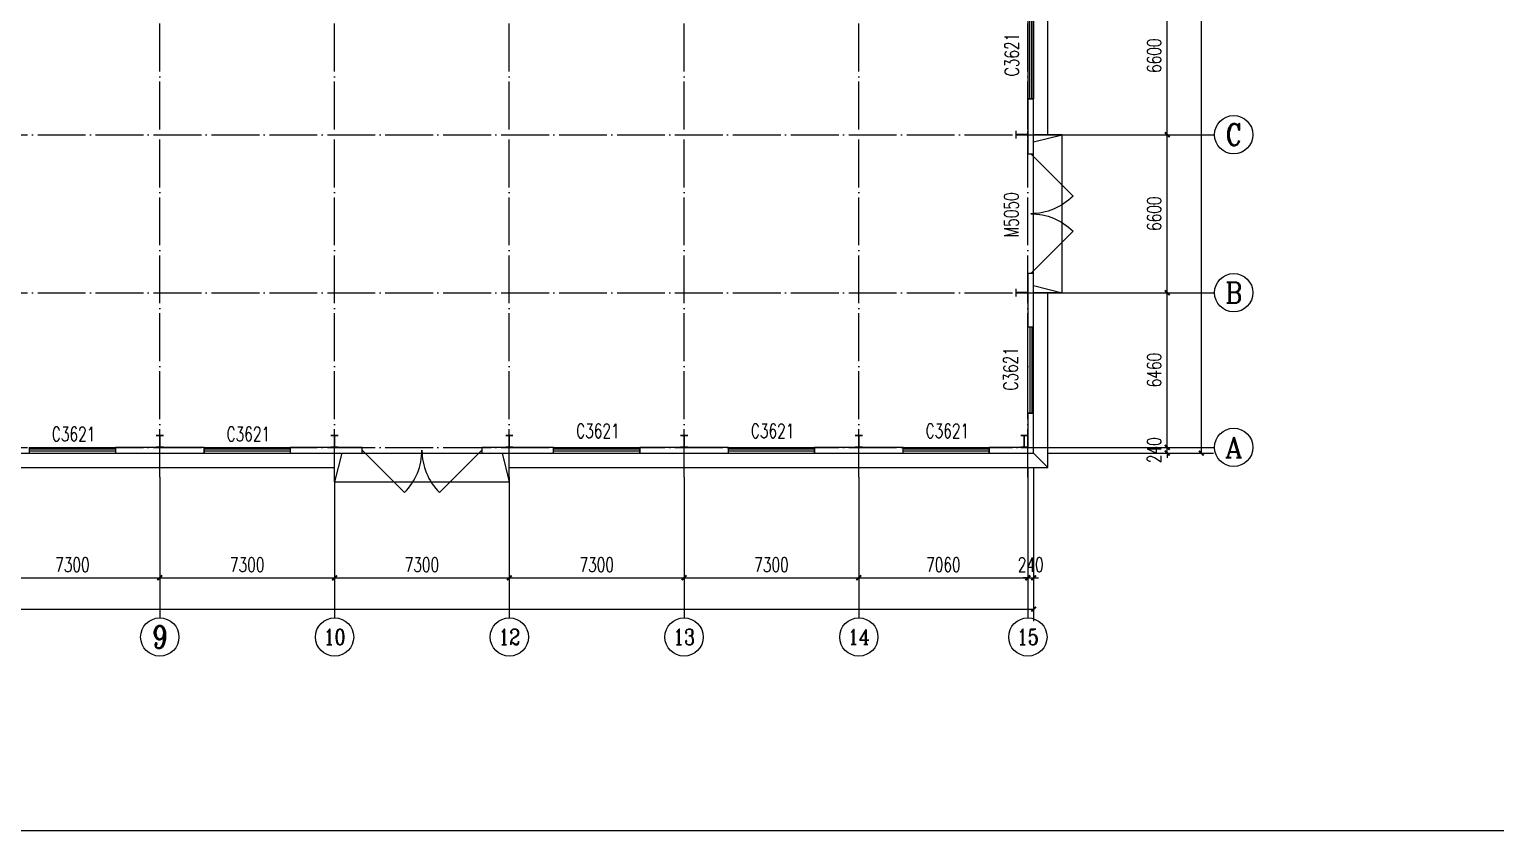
# Model space of a CAD drawing. Extents: x -89996 to 1006241, y -2176 to 440573.
# Drawn here: x 314473 to 375725, y 290827 to 324303 of the extents above; entities that cross this region are included whole.
import ezdxf
from ezdxf.enums import TextEntityAlignment as Align

# ---------------------------------------------------------------- set-up
doc = ezdxf.new("R2010")
doc.units = 0
doc.header["$LTSCALE"] = 1000
doc.header["$MEASUREMENT"] = 0
doc.linetypes.add('DOTE', pattern=[2.42, 2, -0.2, 0.02, -0.2])
for name, color, linetype in [('AXIS', 3, 'Continuous'), ('AXIS_TEXT', 7, 'Continuous'), ('DOTE', 1, 'DOTE'), ('GROUND', 2, 'Continuous'), ('GZ', 50, 'Continuous'), ('STAIR', 2, 'Continuous'), ('WALL', 9, 'Continuous'), ('WINDOW', 4, 'Continuous'), ('WINDOW_TEXT', 7, 'Continuous')]:
    doc.layers.add(name, color=color, linetype=linetype)
doc.styles.add('_TCH_AXIS', font='COMPLEX', dxfattribs={"bigfont": 'GBCBIG'})
doc.styles.add('_TCH_DIM_T3', font='SIMPLEX', dxfattribs={"width": 0.705882, "bigfont": 'GBCBIG'})
doc.styles.add('_TCH_WINDOW', font='SIMPLEX', dxfattribs={"height": 3.5, "bigfont": 'GBCBIG'})
doc.styles.add('COMPLEX', font='COMPLEX')
doc.dimstyles.new('_TCH_ARCH&&200', dxfattribs={"dimtxt": 595, "dimasz": 200, "dimexe": 500, "dimexo": 600, "dimgap": 252.5, "dimtad": 1, "dimdec": 0, "dimzin": 0, "dimdsep": 46, "dimtxsty": '_TCH_DIM_T3', "dimblk": 'ARCHTICK', "dimcen": 0.09, "dimclrt": 7, "dimazin": 2, "dimtfac": 1, "dimtdec": 0, "dimtix": 1, "dimtmove": 2, "dimatfit": 3, "dimfxl": 0, "dimtolj": 1, "dimtzin": 0, "dimarcsym": 0})
doc.dimstyles.new('TCH-200-1', dxfattribs={"dimtxt": 595, "dimasz": 200, "dimexe": 500, "dimexo": 600, "dimgap": 252.5, "dimtad": 1, "dimdec": 0, "dimzin": 0, "dimdsep": 46, "dimtxsty": '_TCH_DIM_T3', "dimblk": 'ARCHTICK', "dimcen": 0.09, "dimclrd": 3, "dimclre": 3, "dimclrt": 7, "dimazin": 2, "dimtfac": 1, "dimtdec": 0, "dimtix": 1, "dimtmove": 2, "dimatfit": 3, "dimfxl": 0, "dimtolj": 1, "dimtzin": 0, "dimarcsym": 0})

# ---------------------------------------------------------------- blocks, each defined once
blk = doc.blocks.new('_ArchTick')
at = {"color": 0, "linetype": 'ByBlock', "const_width": 0.4}
blk.add_lwpolyline([(-0.5, -0.5), (0.5, 0.5)], dxfattribs=at)
blk = doc.blocks.new('*D1642')
at = {"layer": 'Defpoints', "color": 0, "transparency": 16777216}
for p in [(10600, 8483), (99600, 8483), (99600, 1965)]:
    blk.add_point(p, dxfattribs=at)
at = {"layer": 'WALL', "color": 3, "lineweight": -2, "transparency": 16777216}
for p, q in [((10600, 7883), (10600, 1465)), ((99600, 7883), (99600, 1465)), ((10600, 1965), (99600, 1965))]:
    blk.add_line(p, q, dxfattribs=at)
at = {"layer": 'WALL', "color": 3, "lineweight": -2, "transparency": 16777216, "xscale": 200, "yscale": 200, "zscale": 200, "rotation": 180}
blk.add_blockref('_ArchTick', (10600, 1965), dxfattribs=at)
at = {"layer": 'WALL', "color": 3, "lineweight": -2, "transparency": 16777216, "xscale": 200, "yscale": 200, "zscale": 200}
blk.add_blockref('_ArchTick', (99600, 1965), dxfattribs=at)
at = {"layer": 'WALL', "color": 7, "transparency": 16777216, "insert": (55100, 2515), "char_height": 595, "attachment_point": 5, "style": '_TCH_DIM_T3'}
blk.add_mtext('\\A1;89000', dxfattribs=at)
blk = doc.blocks.new('*D1643')
at = {"layer": 'Defpoints', "color": 0, "transparency": 16777216}
for p in [(99360, 8483), (99600, 8483), (99600, 3273)]:
    blk.add_point(p, dxfattribs=at)
at = {"layer": 'WALL', "color": 3, "lineweight": -2, "transparency": 16777216}
for p, q in [((99360, 7883), (99360, 2773)), ((99600, 7883), (99600, 2773)), ((99360, 3273), (99160, 3273)), ((99360, 3273), (99600, 3273)), ((99600, 3273), (99800, 3273))]:
    blk.add_line(p, q, dxfattribs=at)
at = {"layer": 'WALL', "color": 3, "lineweight": -2, "transparency": 16777216, "xscale": 200, "yscale": 200, "zscale": 200}
blk.add_blockref('_ArchTick', (99360, 3273), dxfattribs=at)
at = {"layer": 'WALL', "color": 3, "lineweight": -2, "transparency": 16777216, "xscale": 200, "yscale": 200, "zscale": 200, "rotation": 180}
blk.add_blockref('_ArchTick', (99600, 3273), dxfattribs=at)
at = {"layer": 'WALL', "color": 7, "transparency": 16777216, "insert": (99480, 3823), "char_height": 595, "attachment_point": 5, "style": '_TCH_DIM_T3'}
blk.add_mtext('\\A1;240', dxfattribs=at)
blk = doc.blocks.new('*D1644')
at = {"layer": 'Defpoints', "color": 0, "transparency": 16777216}
for p in [(99600, 8723), (105185, 8723), (99600, 8483)]:
    blk.add_point(p, dxfattribs=at)
at = {"layer": 'WALL', "color": 3, "lineweight": -2, "transparency": 16777216}
for p, q in [((100200, 8723), (105685, 8723)), ((105185, 8723), (105185, 8923)), ((105185, 8483), (105185, 8723)), ((100200, 8483), (105685, 8483)), ((105185, 8483), (105185, 8283))]:
    blk.add_line(p, q, dxfattribs=at)
at = {"layer": 'WALL', "color": 3, "lineweight": -2, "transparency": 16777216, "xscale": 200, "yscale": 200, "zscale": 200}
for p, rotation in [((105185, 8723), 270), ((105185, 8483), 90)]:
    blk.add_blockref('_ArchTick', p, dxfattribs=dict(at, rotation=rotation))
at = {"layer": 'WALL', "color": 7, "transparency": 16777216, "insert": (104635, 8603), "char_height": 595, "attachment_point": 5, "rotation": 90, "style": '_TCH_DIM_T3'}
blk.add_mtext('\\A1;240', dxfattribs=at)
blk = doc.blocks.new('*D1645')
at = {"layer": 'Defpoints', "color": 0, "transparency": 16777216}
for p in [(99600, 111483), (106608, 111483), (99600, 8483)]:
    blk.add_point(p, dxfattribs=at)
at = {"layer": 'WALL', "color": 3, "lineweight": -2, "transparency": 16777216}
for p, q in [((100200, 111483), (107108, 111483)), ((106608, 8483), (106608, 111483)), ((100200, 8483), (107108, 8483))]:
    blk.add_line(p, q, dxfattribs=at)
at = {"layer": 'WALL', "color": 3, "lineweight": -2, "transparency": 16777216, "xscale": 200, "yscale": 200, "zscale": 200}
for p, rotation in [((106608, 111483), 90), ((106608, 8483), 270)]:
    blk.add_blockref('_ArchTick', p, dxfattribs=dict(at, rotation=rotation))
at = {"layer": 'WALL', "color": 7, "transparency": 16777216, "insert": (106058, 59983), "char_height": 595, "attachment_point": 5, "rotation": 90, "style": '_TCH_DIM_T3'}
blk.add_mtext('\\A1;103000', dxfattribs=at)
blk = doc.blocks.new('$DorLib2D$00000116')
at = {"color": 0}
for p, q in [((-0.5, 0), (-0.146, 0.354)), ((0.5, 0), (0.146, 0.354))]:
    blk.add_line(p, q, dxfattribs=at)
for centre, start, end in [((-0.5, 0), 0, 45), ((0.5, 0), 135, 180)]:
    blk.add_arc(centre, 0.5, start, end, dxfattribs=at)
blk = doc.blocks.new('$TCHSYS$WIN2D')
for p, q in [((-0.5, 0.5), (0.5, 0.5)), ((-0.5, 0.5), (-0.5, -0.5)), ((0.5, 0.5), (0.5, -0.5)), ((0.5, 0.167), (-0.5, 0.167)), ((0.5, -0.167), (-0.5, -0.167)), ((-0.5, -0.5), (0.5, -0.5))]:
    blk.add_line(p, q)
blk = doc.blocks.new('_AXISO')
blk.add_circle((0, 0), 0.5)
at = {"layer": 'AXIS_TEXT', "style": 'COMPLEX', "width": 1.041667}
blk.add_attdef('A', text='', height=0.56, dxfattribs=at).set_placement((-0.25, -0.28), (0.25, -0.28), align=Align.FIT)
blk = doc.blocks.new('*D3099')
at = {"layer": 'AXIS', "color": 0, "lineweight": -2, "transparency": 16777216}
for p, q in [((55800, 6883), (55800, 2773)), ((63100, 6883), (63100, 2773)), ((55800, 3273), (63100, 3273))]:
    blk.add_line(p, q, dxfattribs=at)
at = {"layer": 'Defpoints', "color": 0, "transparency": 16777216}
for p in [(55800, 7483), (63100, 7483), (63100, 3273)]:
    blk.add_point(p, dxfattribs=at)
at = {"layer": 'AXIS', "color": 0, "lineweight": -2, "transparency": 16777216, "xscale": 200, "yscale": 200, "zscale": 200, "rotation": 180}
blk.add_blockref('_ArchTick', (55800, 3273), dxfattribs=at)
at = {"layer": 'AXIS', "color": 0, "lineweight": -2, "transparency": 16777216, "xscale": 200, "yscale": 200, "zscale": 200}
blk.add_blockref('_ArchTick', (63100, 3273), dxfattribs=at)
at = {"layer": 'AXIS', "color": 7, "transparency": 16777216, "insert": (59450, 3823), "char_height": 595, "attachment_point": 5, "style": '_TCH_DIM_T3'}
blk.add_mtext('\\A1;7300', dxfattribs=at)
blk = doc.blocks.new('*D3100')
at = {"layer": 'AXIS', "color": 0, "lineweight": -2, "transparency": 16777216}
for p, q in [((63100, 6883), (63100, 2773)), ((70400, 6883), (70400, 2773)), ((63100, 3273), (70400, 3273))]:
    blk.add_line(p, q, dxfattribs=at)
at = {"layer": 'Defpoints', "color": 0, "transparency": 16777216}
for p in [(63100, 7483), (70400, 7483), (70400, 3273)]:
    blk.add_point(p, dxfattribs=at)
at = {"layer": 'AXIS', "color": 0, "lineweight": -2, "transparency": 16777216, "xscale": 200, "yscale": 200, "zscale": 200, "rotation": 180}
blk.add_blockref('_ArchTick', (63100, 3273), dxfattribs=at)
at = {"layer": 'AXIS', "color": 0, "lineweight": -2, "transparency": 16777216, "xscale": 200, "yscale": 200, "zscale": 200}
blk.add_blockref('_ArchTick', (70400, 3273), dxfattribs=at)
at = {"layer": 'AXIS', "color": 7, "transparency": 16777216, "insert": (66750, 3823), "char_height": 595, "attachment_point": 5, "style": '_TCH_DIM_T3'}
blk.add_mtext('\\A1;7300', dxfattribs=at)
blk = doc.blocks.new('*D3101')
at = {"layer": 'AXIS', "color": 0, "lineweight": -2, "transparency": 16777216}
for p, q in [((70400, 6883), (70400, 2773)), ((77700, 6883), (77700, 2773)), ((70400, 3273), (77700, 3273))]:
    blk.add_line(p, q, dxfattribs=at)
at = {"layer": 'Defpoints', "color": 0, "transparency": 16777216}
for p in [(70400, 7483), (77700, 7483), (77700, 3273)]:
    blk.add_point(p, dxfattribs=at)
at = {"layer": 'AXIS', "color": 0, "lineweight": -2, "transparency": 16777216, "xscale": 200, "yscale": 200, "zscale": 200, "rotation": 180}
blk.add_blockref('_ArchTick', (70400, 3273), dxfattribs=at)
at = {"layer": 'AXIS', "color": 0, "lineweight": -2, "transparency": 16777216, "xscale": 200, "yscale": 200, "zscale": 200}
blk.add_blockref('_ArchTick', (77700, 3273), dxfattribs=at)
at = {"layer": 'AXIS', "color": 7, "transparency": 16777216, "insert": (74050, 3823), "char_height": 595, "attachment_point": 5, "style": '_TCH_DIM_T3'}
blk.add_mtext('\\A1;7300', dxfattribs=at)
blk = doc.blocks.new('*D3102')
at = {"layer": 'AXIS', "color": 0, "lineweight": -2, "transparency": 16777216}
for p, q in [((77700, 6883), (77700, 2773)), ((85000, 6883), (85000, 2773)), ((77700, 3273), (85000, 3273))]:
    blk.add_line(p, q, dxfattribs=at)
at = {"layer": 'Defpoints', "color": 0, "transparency": 16777216}
for p in [(77700, 7483), (85000, 7483), (85000, 3273)]:
    blk.add_point(p, dxfattribs=at)
at = {"layer": 'AXIS', "color": 0, "lineweight": -2, "transparency": 16777216, "xscale": 200, "yscale": 200, "zscale": 200, "rotation": 180}
blk.add_blockref('_ArchTick', (77700, 3273), dxfattribs=at)
at = {"layer": 'AXIS', "color": 0, "lineweight": -2, "transparency": 16777216, "xscale": 200, "yscale": 200, "zscale": 200}
blk.add_blockref('_ArchTick', (85000, 3273), dxfattribs=at)
at = {"layer": 'AXIS', "color": 7, "transparency": 16777216, "insert": (81350, 3823), "char_height": 595, "attachment_point": 5, "style": '_TCH_DIM_T3'}
blk.add_mtext('\\A1;7300', dxfattribs=at)
blk = doc.blocks.new('*D3103')
at = {"layer": 'AXIS', "color": 0, "lineweight": -2, "transparency": 16777216}
for p, q in [((85000, 6883), (85000, 2773)), ((92300, 6883), (92300, 2773)), ((85000, 3273), (92300, 3273))]:
    blk.add_line(p, q, dxfattribs=at)
at = {"layer": 'Defpoints', "color": 0, "transparency": 16777216}
for p in [(85000, 7483), (92300, 7483), (92300, 3273)]:
    blk.add_point(p, dxfattribs=at)
at = {"layer": 'AXIS', "color": 0, "lineweight": -2, "transparency": 16777216, "xscale": 200, "yscale": 200, "zscale": 200, "rotation": 180}
blk.add_blockref('_ArchTick', (85000, 3273), dxfattribs=at)
at = {"layer": 'AXIS', "color": 0, "lineweight": -2, "transparency": 16777216, "xscale": 200, "yscale": 200, "zscale": 200}
blk.add_blockref('_ArchTick', (92300, 3273), dxfattribs=at)
at = {"layer": 'AXIS', "color": 7, "transparency": 16777216, "insert": (88650, 3823), "char_height": 595, "attachment_point": 5, "style": '_TCH_DIM_T3'}
blk.add_mtext('\\A1;7300', dxfattribs=at)
blk = doc.blocks.new('*D3104')
at = {"layer": 'AXIS', "color": 0, "lineweight": -2, "transparency": 16777216}
for p, q in [((92300, 6883), (92300, 2773)), ((99360, 6883), (99360, 2773)), ((92300, 3273), (99360, 3273))]:
    blk.add_line(p, q, dxfattribs=at)
at = {"layer": 'Defpoints', "color": 0, "transparency": 16777216}
for p in [(92300, 7483), (99360, 7483), (99360, 3273)]:
    blk.add_point(p, dxfattribs=at)
at = {"layer": 'AXIS', "color": 0, "lineweight": -2, "transparency": 16777216, "xscale": 200, "yscale": 200, "zscale": 200, "rotation": 180}
blk.add_blockref('_ArchTick', (92300, 3273), dxfattribs=at)
at = {"layer": 'AXIS', "color": 0, "lineweight": -2, "transparency": 16777216, "xscale": 200, "yscale": 200, "zscale": 200}
blk.add_blockref('_ArchTick', (99360, 3273), dxfattribs=at)
at = {"layer": 'AXIS', "color": 7, "transparency": 16777216, "insert": (95830, 3823), "char_height": 595, "attachment_point": 5, "style": '_TCH_DIM_T3'}
blk.add_mtext('\\A1;7060', dxfattribs=at)
blk = doc.blocks.new('*D3105')
at = {"layer": 'AXIS', "color": 0, "lineweight": -2, "transparency": 16777216}
for p, q in [((101200, 15183), (105685, 15183)), ((105185, 8723), (105185, 15183)), ((101200, 8723), (105685, 8723))]:
    blk.add_line(p, q, dxfattribs=at)
at = {"layer": 'Defpoints', "color": 0, "transparency": 16777216}
for p in [(100600, 15183), (105185, 15183), (100600, 8723)]:
    blk.add_point(p, dxfattribs=at)
at = {"layer": 'AXIS', "color": 0, "lineweight": -2, "transparency": 16777216, "xscale": 200, "yscale": 200, "zscale": 200}
for p, rotation in [((105185, 15183), 90), ((105185, 8723), 270)]:
    blk.add_blockref('_ArchTick', p, dxfattribs=dict(at, rotation=rotation))
at = {"layer": 'AXIS', "color": 7, "transparency": 16777216, "insert": (104635, 11953), "char_height": 595, "attachment_point": 5, "rotation": 90, "style": '_TCH_DIM_T3'}
blk.add_mtext('\\A1;6460', dxfattribs=at)
blk = doc.blocks.new('*D3106')
at = {"layer": 'AXIS', "color": 0, "lineweight": -2, "transparency": 16777216}
for p, q in [((101200, 21783), (105685, 21783)), ((105185, 15183), (105185, 21783)), ((101200, 15183), (105685, 15183))]:
    blk.add_line(p, q, dxfattribs=at)
at = {"layer": 'Defpoints', "color": 0, "transparency": 16777216}
for p in [(100600, 21783), (105185, 21783), (100600, 15183)]:
    blk.add_point(p, dxfattribs=at)
at = {"layer": 'AXIS', "color": 0, "lineweight": -2, "transparency": 16777216, "xscale": 200, "yscale": 200, "zscale": 200}
for p, rotation in [((105185, 21783), 90), ((105185, 15183), 270)]:
    blk.add_blockref('_ArchTick', p, dxfattribs=dict(at, rotation=rotation))
at = {"layer": 'AXIS', "color": 7, "transparency": 16777216, "insert": (104635, 18483), "char_height": 595, "attachment_point": 5, "rotation": 90, "style": '_TCH_DIM_T3'}
blk.add_mtext('\\A1;6600', dxfattribs=at)
blk = doc.blocks.new('*D3107')
at = {"layer": 'AXIS', "color": 0, "lineweight": -2, "transparency": 16777216}
for p, q in [((101200, 28383), (105685, 28383)), ((105185, 21783), (105185, 28383)), ((101200, 21783), (105685, 21783))]:
    blk.add_line(p, q, dxfattribs=at)
at = {"layer": 'Defpoints', "color": 0, "transparency": 16777216}
for p in [(100600, 28383), (105185, 28383), (100600, 21783)]:
    blk.add_point(p, dxfattribs=at)
at = {"layer": 'AXIS', "color": 0, "lineweight": -2, "transparency": 16777216, "xscale": 200, "yscale": 200, "zscale": 200}
for p, rotation in [((105185, 28383), 90), ((105185, 21783), 270)]:
    blk.add_blockref('_ArchTick', p, dxfattribs=dict(at, rotation=rotation))
at = {"layer": 'AXIS', "color": 7, "transparency": 16777216, "insert": (104635, 25083), "char_height": 595, "attachment_point": 5, "rotation": 90, "style": '_TCH_DIM_T3'}
blk.add_mtext('\\A1;6600', dxfattribs=at)
blk = doc.blocks.new('A$C5DBF1C92')
at = {"layer": 'AXIS'}
for p, q in [((100357, 21782.9), (107160.8, 21782.9)), ((100357, 15182.9), (107160.8, 15182.9)), ((100357, 8722.9), (107160.8, 8722.9)), ((63100, 7482.9), (63100, 1600)), ((70400, 7482.9), (70400, 1600)), ((77700, 7482.9), (77700, 1600)), ((85000, 7482.9), (85000, 1600)), ((92300, 7482.9), (92300, 1600)), ((99360, 7482.9), (99360, 1600))]:
    blk.add_line(p, q, dxfattribs=at)
at = {"layer": 'DOTE'}
for p, q in [((63100, 7482.9), (63100, 112482.9)), ((77700, 7482.9), (77700, 112482.9)), ((85000, 7482.9), (85000, 112482.9)), ((92300, 7482.9), (92300, 112482.9)), ((99360, 7482.9), (99360, 112482.9)), ((70400, 7482.9), (70400, 76982.8)), ((9600, 21782.9), (100600, 21782.9)), ((9600, 15182.9), (100600, 15182.9)), ((9600, 8722.9), (100600, 8722.9))]:
    blk.add_line(p, q, dxfattribs=at)
at = {"layer": 'GROUND'}
for p, q in [((99600, 21782.9), (99600, 34982.9)), ((100200, 21782.9), (100200, 34982.9)), ((99600, 8482.9), (99600, 15182.9)), ((100200, 7882.9), (100200, 15182.9)), ((48500, 8482.9), (70400, 8482.9)), ((77700, 8482.9), (99600, 8482.9)), ((99600, 8482.9), (100200, 7882.9)), ((48500, 7882.9), (70400, 7882.9)), ((77700, 7882.9), (100200, 7882.9))]:
    blk.add_line(p, q, dxfattribs=at)
at = {"layer": 'GZ'}
for points in [[(98860, 21932.9), (98860, 21632.9), (98870, 21632.9), (98870, 21776.1), (98875, 21779.9), (99345.3, 21779.9), (99350, 21776.1), (99350, 21632.9), (99360, 21632.9), (99360, 21932.9), (99350, 21932.9), (99350, 21789.9), (99345.5, 21785.9), (98875, 21785.9), (98870, 21789.9), (98870, 21932.9), (98860, 21932.9)], [(98860, 15332.9), (98860, 15032.9), (98870, 15032.9), (98870, 15176.1), (98875, 15179.9), (99345.3, 15179.9), (99350, 15176.1), (99350, 15032.9), (99360, 15032.9), (99360, 15332.9), (99350, 15332.9), (99350, 15189.9), (99345.5, 15185.9), (98875, 15185.9), (98870, 15189.9), (98870, 15332.9), (98860, 15332.9)], [(63250, 9222.9), (62950, 9222.9), (62950, 9212.9), (63093.1, 9212.9), (63097, 9207.9), (63097, 8737.6), (63093.1, 8732.9), (62950, 8732.9), (62950, 8722.9), (63250, 8722.9), (63250, 8732.9), (63107, 8732.9), (63103, 8737.4), (63103, 9207.9), (63107, 9212.9), (63250, 9212.9), (63250, 9222.9)], [(70550, 9222.9), (70250, 9222.9), (70250, 9212.9), (70393.1, 9212.9), (70397, 9207.9), (70397, 8737.6), (70393.1, 8732.9), (70250, 8732.9), (70250, 8722.9), (70550, 8722.9), (70550, 8732.9), (70407, 8732.9), (70403, 8737.4), (70403, 9207.9), (70407, 9212.9), (70550, 9212.9), (70550, 9222.9)], [(77850, 9222.9), (77550, 9222.9), (77550, 9212.9), (77693.1, 9212.9), (77697, 9207.9), (77697, 8737.6), (77693.1, 8732.9), (77550, 8732.9), (77550, 8722.9), (77850, 8722.9), (77850, 8732.9), (77707, 8732.9), (77703, 8737.4), (77703, 9207.9), (77707, 9212.9), (77850, 9212.9), (77850, 9222.9)], [(85150, 9222.9), (84850, 9222.9), (84850, 9212.9), (84993.1, 9212.9), (84997, 9207.9), (84997, 8737.6), (84993.1, 8732.9), (84850, 8732.9), (84850, 8722.9), (85150, 8722.9), (85150, 8732.9), (85007, 8732.9), (85003, 8737.4), (85003, 9207.9), (85007, 9212.9), (85150, 9212.9), (85150, 9222.9)], [(92450, 9222.9), (92150, 9222.9), (92150, 9212.9), (92293.1, 9212.9), (92297, 9207.9), (92297, 8737.6), (92293.1, 8732.9), (92150, 8732.9), (92150, 8722.9), (92450, 8722.9), (92450, 8732.9), (92307, 8732.9), (92303, 8737.4), (92303, 9207.9), (92307, 9212.9), (92450, 9212.9), (92450, 9222.9)], [(99360, 9222.9), (99060, 9222.9), (99060, 9212.9), (99203.1, 9212.9), (99207, 9207.9), (99207, 8737.6), (99203.1, 8732.9), (99060, 8732.9), (99060, 8722.9), (99360, 8722.9), (99360, 8732.9), (99217, 8732.9), (99213, 8737.4), (99213, 9207.9), (99217, 9212.9), (99360, 9212.9), (99360, 9222.9)]]:
    blk.add_lwpolyline(points, close=True, dxfattribs=at)
at = {"layer": 'STAIR'}
for p, q in [((100800, 21782.9), (99600, 21782.9)), ((99600, 15182.9), (99600, 21782.9)), ((99600, 21482.9), (100800, 21782.9)), ((100800, 15182.9), (100800, 21782.9)), ((99600, 15482.9), (100800, 15182.9)), ((100800, 15182.9), (99600, 15182.9)), ((70400, 7282.9), (70400, 8482.9)), ((70400, 8482.9), (77700, 8482.9)), ((70700, 8482.9), (70400, 7282.9)), ((77400, 8482.9), (77700, 7282.9)), ((77700, 7282.9), (77700, 8482.9)), ((70400, 7282.9), (77700, 7282.9))]:
    blk.add_line(p, q, dxfattribs=at)
at = {"layer": 'WALL'}
for p, q in [((64950, 8722.9), (61250, 8722.9)), ((61250, 8722.9), (61250, 8482.9)), ((64950, 8482.9), (64950, 8722.9)), ((71550, 8722.9), (68550, 8722.9)), ((68550, 8722.9), (68550, 8482.9)), ((71550, 8482.9), (71550, 8722.9)), ((79550, 8722.9), (76550, 8722.9)), ((76550, 8722.9), (76550, 8482.9)), ((79550, 8482.9), (79550, 8722.9)), ((86850, 8722.9), (83150, 8722.9)), ((83150, 8722.9), (83150, 8482.9)), ((86850, 8482.9), (86850, 8722.9)), ((94150, 8722.9), (90450, 8722.9)), ((90450, 8722.9), (90450, 8482.9)), ((94150, 8482.9), (94150, 8722.9)), ((99360, 8722.9), (97750, 8722.9)), ((97750, 8722.9), (97750, 8482.9)), ((61250, 8482.9), (64950, 8482.9)), ((68550, 8482.9), (71550, 8482.9)), ((76550, 8482.9), (79550, 8482.9)), ((83150, 8482.9), (86850, 8482.9)), ((90450, 8482.9), (94150, 8482.9)), ((97750, 8482.9), (99600, 8482.9))]:
    blk.add_line(p, q, dxfattribs=at)
at = {"layer": 'WINDOW'}
for p, q in [((99360, 23282.9), (99360, 20982.9)), ((99600, 23282.9), (99360, 23282.9)), ((99600, 20982.9), (99600, 23282.9)), ((99360, 20982.9), (99600, 20982.9)), ((99360, 15982.9), (99360, 13752.9)), ((99600, 15982.9), (99360, 15982.9)), ((99600, 13752.9), (99600, 15982.9)), ((99360, 13752.9), (99600, 13752.9)), ((99600, 10152.9), (99360, 10152.9)), ((99360, 10152.9), (99360, 8722.9)), ((99600, 8482.9), (99600, 10152.9))]:
    blk.add_line(p, q, dxfattribs=at)
at = {"layer": 'AXIS'}
ref = blk.add_blockref('_AXISO', (107960.8, 21782.9), dxfattribs=dict(at, xscale=1600, yscale=1600, zscale=1600))
ref.add_attrib('A', 'C', dxfattribs={"layer": 'AXIS_TEXT', "height": 911.4, "style": '_TCH_AXIS'}).set_placement((107635.3, 21327.2), (108286.3, 21327.2), align=Align.FIT)
ref = blk.add_blockref('_AXISO', (107960.8, 15182.9), dxfattribs=dict(at, xscale=1600, yscale=1600, zscale=1600))
ref.add_attrib('A', 'B', dxfattribs={"layer": 'AXIS_TEXT', "height": 870.5, "style": '_TCH_AXIS'}).set_placement((107608.5, 14747.7), (108313.2, 14747.7), align=Align.FIT)
ref = blk.add_blockref('_AXISO', (107960.8, 8722.9), dxfattribs=dict(at, xscale=1600, yscale=1600, zscale=1600))
ref.add_attrib('A', 'A', dxfattribs={"layer": 'AXIS_TEXT', "height": 850.4, "style": '_TCH_AXIS'}).set_placement((107596.4, 8297.8), (108325.3, 8297.8), align=Align.FIT)
ref = blk.add_blockref('_AXISO', (63100, 800), dxfattribs=dict(at, xscale=1600, yscale=1600, zscale=1600))
ref.add_attrib('A', '9', dxfattribs={"layer": 'AXIS_TEXT', "height": 931.9, "style": '_TCH_AXIS'}).set_placement((62789.4, 334), (63410.6, 334), align=Align.FIT)
ref = blk.add_blockref('_AXISO', (70400, 800), dxfattribs=dict(at, xscale=1600, yscale=1600, zscale=1600))
ref.add_attrib('A', '10', dxfattribs={"layer": 'AXIS_TEXT', "height": 656.89, "style": '_TCH_AXIS'}).set_placement((69946.4, 471.5), (70853.6, 471.5), align=Align.FIT)
ref = blk.add_blockref('_AXISO', (77700, 800), dxfattribs=dict(at, xscale=1600, yscale=1600, zscale=1600))
ref.add_attrib('A', '12', dxfattribs={"layer": 'AXIS_TEXT', "height": 656.89, "style": '_TCH_AXIS'}).set_placement((77246.4, 471.5), (78153.6, 471.5), align=Align.FIT)
ref = blk.add_blockref('_AXISO', (85000, 800), dxfattribs=dict(at, xscale=1600, yscale=1600, zscale=1600))
ref.add_attrib('A', '13', dxfattribs={"layer": 'AXIS_TEXT', "height": 656.89, "style": '_TCH_AXIS'}).set_placement((84546.4, 471.5), (85453.6, 471.5), align=Align.FIT)
ref = blk.add_blockref('_AXISO', (92300, 800), dxfattribs=dict(at, xscale=1600, yscale=1600, zscale=1600))
ref.add_attrib('A', '14', dxfattribs={"layer": 'AXIS_TEXT', "height": 628.15, "style": '_TCH_AXIS'}).set_placement((91836.4, 485.9), (92763.6, 485.9), align=Align.FIT)
ref = blk.add_blockref('_AXISO', (99360, 800), dxfattribs=dict(at, xscale=1600, yscale=1600, zscale=1600))
ref.add_attrib('A', '15', dxfattribs={"layer": 'AXIS_TEXT', "height": 656.89, "style": '_TCH_AXIS'}).set_placement((98906.4, 471.5), (99813.6, 471.5), align=Align.FIT)
at = {"layer": 'WINDOW'}
ref = blk.add_blockref('$TCHSYS$WIN2D', (99480, 25082.9), dxfattribs=dict(at, xscale=3600, yscale=-240, zscale=3600, rotation=270))
ref.add_attrib('A', 'C3621', (98988.4, 24222.9), dxfattribs={"layer": 'WINDOW_TEXT', "height": 595, "rotation": 90, "style": '_TCH_WINDOW', "width": 0.705882})
ref = blk.add_blockref('$DorLib2D$00000116', (99480, 18482.9), dxfattribs=dict(at, xscale=-5000, yscale=5000, zscale=-5000, rotation=270))
ref.add_attrib('A', 'M5050', (98970, 17502.9), dxfattribs={"layer": 'WINDOW_TEXT', "height": 595, "rotation": 90, "style": '_TCH_WINDOW', "width": 0.705882})
ref = blk.add_blockref('$TCHSYS$WIN2D', (99480, 11952.9), dxfattribs=dict(at, xscale=-3600, yscale=-240, zscale=-3600, rotation=270))
ref.add_attrib('A', 'C3621', (98935.4, 11092.9), dxfattribs={"layer": 'WINDOW_TEXT', "height": 595, "rotation": 90, "style": '_TCH_WINDOW', "width": 0.705882})
ref = blk.add_blockref('$TCHSYS$WIN2D', (59450, 8602.9), dxfattribs=dict(at, xscale=-3600, yscale=-240, zscale=-3600, rotation=179.9999999999991))
ref.add_attrib('A', 'C3621', (58590, 8978.6), dxfattribs={"layer": 'WINDOW_TEXT', "height": 595, "rotation": 360, "style": '_TCH_WINDOW', "width": 0.705882})
ref = blk.add_blockref('$TCHSYS$WIN2D', (66750, 8602.9), dxfattribs=dict(at, xscale=-3600, yscale=-240, zscale=-3600, rotation=179.9999999999991))
ref.add_attrib('A', 'C3621', (65890, 8978.6), dxfattribs={"layer": 'WINDOW_TEXT', "height": 595, "rotation": 360, "style": '_TCH_WINDOW', "width": 0.705882})
ref = blk.add_blockref('$TCHSYS$WIN2D', (81350, 8602.9), dxfattribs=dict(at, xscale=-3600, yscale=240, zscale=-3600, rotation=179.9999999999991))
ref.add_attrib('A', 'C3621', (80490, 9112.9), dxfattribs={"layer": 'WINDOW_TEXT', "height": 595, "rotation": 360, "style": '_TCH_WINDOW', "width": 0.705882})
ref = blk.add_blockref('$TCHSYS$WIN2D', (88650, 8602.9), dxfattribs=dict(at, xscale=-3600, yscale=240, zscale=-3600, rotation=179.9999999999991))
ref.add_attrib('A', 'C3621', (87790, 9112.9), dxfattribs={"layer": 'WINDOW_TEXT', "height": 595, "rotation": 360, "style": '_TCH_WINDOW', "width": 0.705882})
ref = blk.add_blockref('$TCHSYS$WIN2D', (95950, 8602.9), dxfattribs=dict(at, xscale=-3600, yscale=240, zscale=-3600, rotation=179.9999999999991))
ref.add_attrib('A', 'C3621', (95090, 9112.9), dxfattribs={"layer": 'WINDOW_TEXT', "height": 595, "rotation": 360, "style": '_TCH_WINDOW', "width": 0.705882})
at = {"layer": 'WINDOW', "xscale": 5000, "yscale": 5000, "zscale": 5000, "rotation": 179.9999999999991}
blk.add_blockref('$DorLib2D$00000116', (74050, 8602.9), dxfattribs=at)
at = {"layer": 'AXIS'}
for p1, p2, distance, picture, middle in [((100600, 21782.9), (100600, 28382.9), -4585.3, '*D3107', (104635.3, 25082.9)), ((100600, 15182.9), (100600, 21782.9), -4585.3, '*D3106', (104635.3, 18482.9)), ((100600, 8722.9), (100600, 15182.9), -4585.3, '*D3105', (104635.3, 11952.9)), ((55800, 7482.9), (63100, 7482.9), -4209.7, '*D3099', (59450, 3823.2)), ((63100, 7482.9), (70400, 7482.9), -4209.7, '*D3100', (66750, 3823.2)), ((70400, 7482.9), (77700, 7482.9), -4209.7, '*D3101', (74050, 3823.2)), ((77700, 7482.9), (85000, 7482.9), -4209.7, '*D3102', (81350, 3823.2)), ((85000, 7482.9), (92300, 7482.9), -4209.7, '*D3103', (88650, 3823.2)), ((92300, 7482.9), (99360, 7482.9), -4209.7, '*D3104', (95830, 3823.2))]:
    dim = blk.add_aligned_dim(p1=p1, p2=p2, distance=distance, dimstyle='_TCH_ARCH&&200', dxfattribs=at)
    dim.commit()
    dim.dimension.update_dxf_attribs({"geometry": picture, "text_midpoint": middle})
at = {"layer": 'WALL'}
for base, p2, picture, middle in [((106607.8, 111482.9), (99600, 111482.9), '*D1645', (106057.8, 59982.9)), ((105185.3, 8722.9), (99600, 8722.9), '*D1644', (104635.3, 8602.9))]:
    dim = blk.add_linear_dim(base=base, p1=(99600, 8482.9), p2=p2, angle=90, dimstyle='TCH-200-1', dxfattribs=at)
    dim.commit()
    dim.dimension.update_dxf_attribs({"geometry": picture, "text_midpoint": middle})
for base, p1, picture, middle in [((99600, 1964.7), (10600, 8482.9), '*D1642', (55100, 2514.7)), ((99600, 3273.2), (99360, 8482.9), '*D1643', (99480, 3823.2))]:
    dim = blk.add_linear_dim(base=base, p1=p1, p2=(99600, 8482.9), dimstyle='TCH-200-1', dxfattribs=at)
    dim.commit()
    dim.dimension.update_dxf_attribs({"geometry": picture, "text_midpoint": middle})

msp = doc.modelspace()

# ---------------------------------------------------------------- linework, layer by layer
msp.add_lwpolyline([(229260.69, 440573.03), (460031.57, 440573.03), (460031.57, 290826.85), (229260.69, 290826.85)], close=True)

# ---------------------------------------------------------------- block references
msp.add_blockref('A$C5DBF1C92', (256823.06, 298117.41))

doc.saveas('drawing.dxf')
